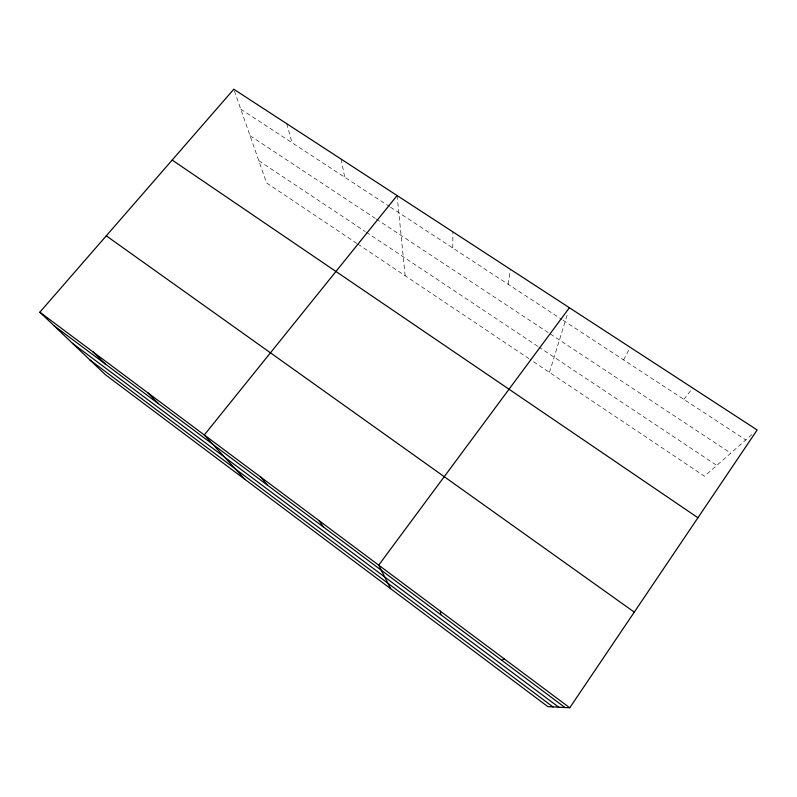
<?xml version="1.0" encoding="UTF-8"?>
<svg xmlns="http://www.w3.org/2000/svg" width="797" height="797" viewBox="0 0 797 797"><rect width="100%" height="100%" fill="white"/><g stroke="black" fill="none" stroke-linecap="round" stroke-linejoin="round"><path stroke-width="0.6" stroke-dasharray="3.98 2.99" d="M452.756 247.997L452.925 231.897M508.177 284.3L510.339 269.276M549.452 372.388L567.613 313.51M623.653 359.945L630.168 347.293M683.856 399.377L692.723 388.019M751.91 434.574L704.488 476.217L529.965 359.337M240.744 109.119L389.444 206.523M390.49 207.21L562.015 319.567M563.051 320.245L745.783 439.954M250.049 135.699L375.277 218.398M376.314 219.085L549.223 333.266M550.249 333.943L730.759 453.144M258.796 160.705L365.225 231.509M366.251 232.196L537.646 346.227M538.682 346.914L716.792 465.418M356.847 243.404L266.577 182.941L233.79 89.224M357.873 244.091L528.939 358.65M286.721 123.684L292.031 142.713M341.136 159.111L344.702 177.213M397.095 195.544L405.155 275.752"/><path stroke-width="1.2" d="M569.755 707.776L757.15 429.972L233.79 89.224L39.85 312.195L105.353 374.68L547.888 706.65L569.755 707.776L39.85 312.195M569.397 307.732L378.695 565.153L390.669 588.704M397.095 195.544L204.301 434.963L244.878 479.346M501.911 660.394L504.073 658.74M172.172 160.058L697.933 517.751M106.28 235.812L634.282 612.126M53.857 325.555L565.003 707.537M72.477 343.318L558.737 707.208M89.912 359.945L552.959 706.909M93.07 351.925L105.423 364.09M147.863 392.831L158.454 403.72M260.719 477.074L267.513 485.224M318.82 520.451L323.582 527.116M440.412 611.219L440.701 614.646"/></g></svg>
